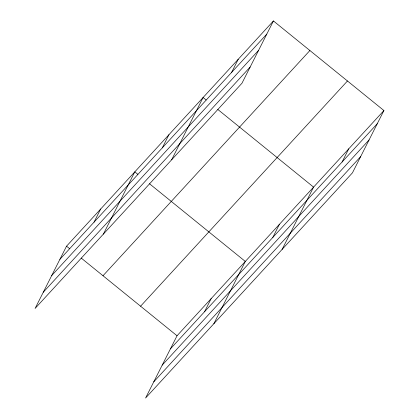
<?xml version="1.0" encoding="UTF-8"?>
<svg xmlns="http://www.w3.org/2000/svg" width="419" height="419" viewBox="0 0 419 419"><rect width="100%" height="100%" fill="white"/><g stroke="black" fill="none" stroke-linecap="round" stroke-linejoin="round"><path stroke-width="0.63" d="M273.429 20.95L66.542 246.173L35.081 308.457L241.967 83.234L273.429 20.95L383.919 110.543L352.458 172.827L145.571 398.05L177.033 335.766L383.919 110.543M94.029 222.175L100.675 209.013M103.352 234.137L134.813 171.848L137.851 174.314M162.3 147.855L168.951 134.688M171.622 159.812L203.084 97.527L206.127 99.989M231.607 72.403L238.259 59.236M204.519 311.767L211.171 298.6M213.847 323.725L245.309 261.44L149.499 183.758M272.795 237.442L279.442 224.28M282.118 249.405L313.58 187.115L217.775 109.432M342.103 161.996L348.749 148.829M59.891 259.34L266.777 34.117M51.705 275.55L258.591 50.327M43.267 292.247L250.153 67.024M103.006 275.739L309.892 50.516M140.575 306.2L347.461 80.977M170.386 348.927L377.273 123.705M162.195 365.138L369.081 139.915M153.763 381.84L360.649 156.617M66.542 246.173L69.58 248.635M81.228 258.083L177.033 335.766"/></g></svg>
